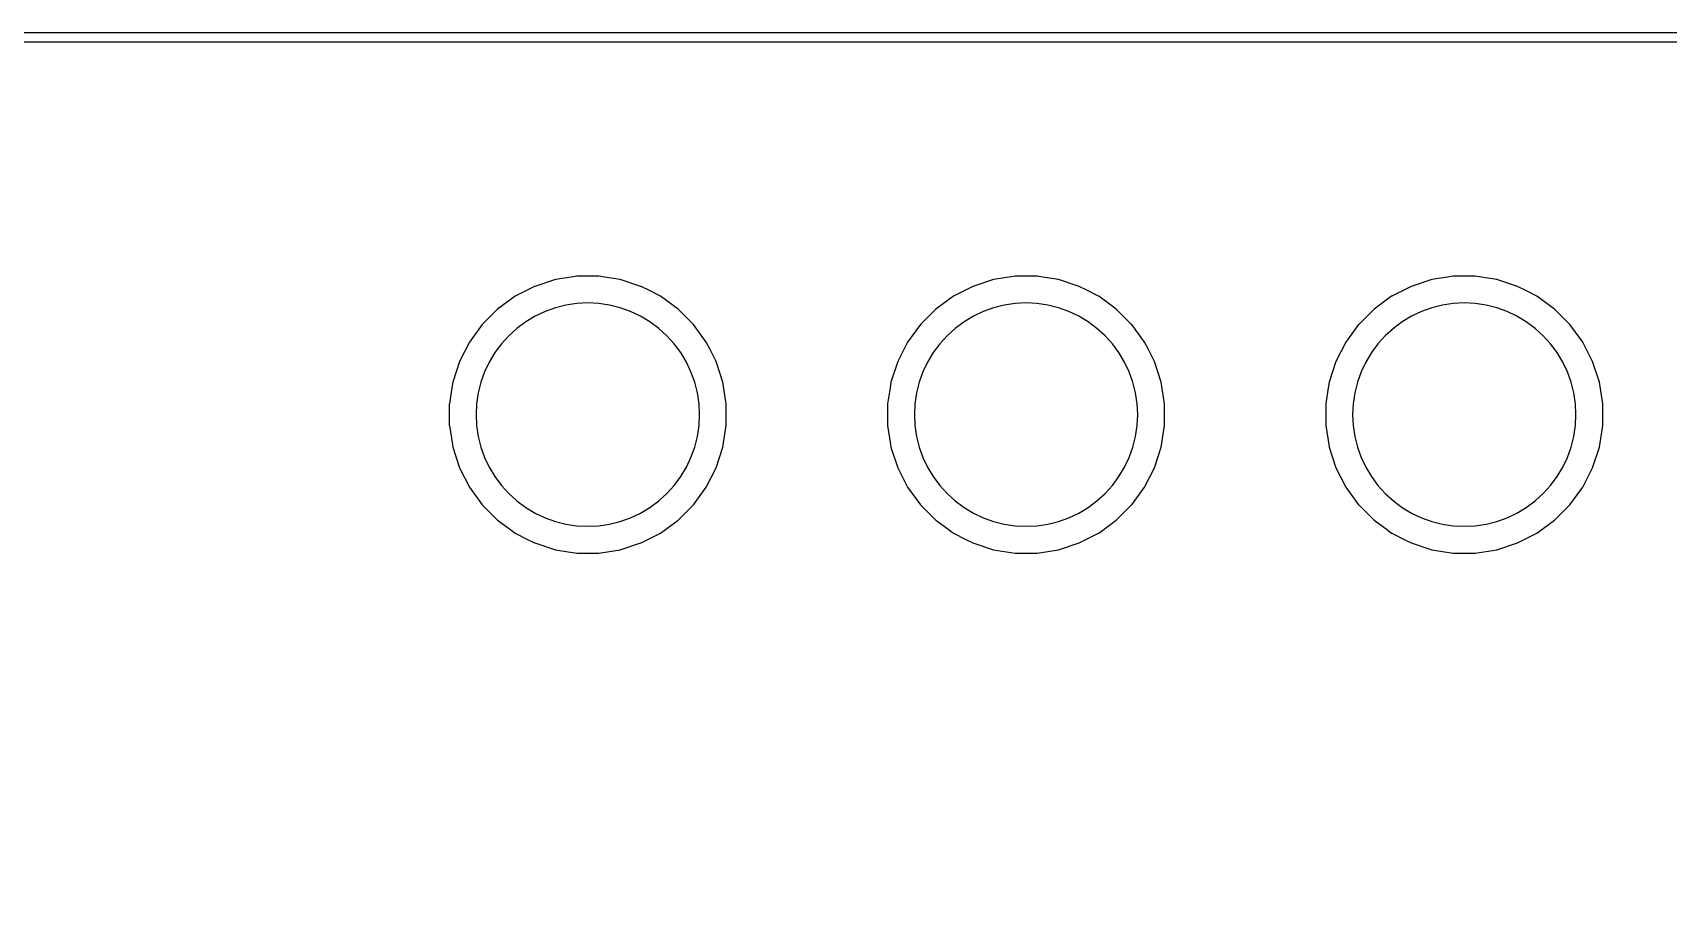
# Model space of a CAD drawing. Header units: metres. Extents: x 92.3 to 181.5, y -134.8 to -50.6.
# Drawn here: x 121.33 to 140.28, y -60.54 to -50.57 of the extents above; entities that cross this region are included whole.
import ezdxf

# ---------------------------------------------------------------- set-up
doc = ezdxf.new("R2010")
doc.units = ezdxf.units.M

msp = doc.modelspace()

# ---------------------------------------------------------------- linework, layer by layer
for points in [[(181.474, -50.571), (92.276, -50.571)], [(92.381, -50.8), (92.381, -134.55), (92.391, -134.6), (92.435, -134.65), (92.5, -134.669), (181.25, -134.669), (181.3, -134.659), (181.35, -134.615), (181.369, -134.55), (181.369, -50.8), (181.359, -50.75), (181.315, -50.7), (181.25, -50.681), (92.5, -50.681), (92.45, -50.691), (92.4, -50.735), (92.381, -50.8)], [(126.155, -54.873), (126.155, -54.873), (126.155, -54.873), (126.154, -54.874), (126.154, -54.874), (126.154, -54.874), (126.154, -54.874), (126.154, -54.874), (126.154, -54.874), (126.154, -54.874), (126.154, -55.126), (126.154, -55.126), (126.154, -55.126), (126.154, -55.126), (126.154, -55.126), (126.154, -55.126), (126.154, -55.126), (126.155, -55.127), (126.155, -55.127), (126.155, -55.127), (126.19, -55.348), (126.194, -55.376), (126.194, -55.376), (126.194, -55.376), (126.194, -55.376), (126.194, -55.376), (126.194, -55.376), (126.194, -55.376), (126.194, -55.376), (126.194, -55.376), (126.194, -55.376), (126.272, -55.616), (126.272, -55.616), (126.272, -55.616), (126.272, -55.616), (126.272, -55.616), (126.272, -55.616), (126.272, -55.616), (126.272, -55.616), (126.272, -55.617), (126.272, -55.617), (126.387, -55.841), (126.387, -55.841), (126.387, -55.841), (126.387, -55.841), (126.387, -55.841), (126.387, -55.841), (126.387, -55.842), (126.387, -55.842), (126.387, -55.842), (126.387, -55.842), (126.535, -56.046), (126.535, -56.046), (126.535, -56.046), (126.535, -56.046), (126.535, -56.046), (126.535, -56.046), (126.535, -56.046), (126.535, -56.046), (126.535, -56.046), (126.536, -56.046), (126.536, -56.046), (126.536, -56.046), (126.714, -56.224), (126.714, -56.224), (126.714, -56.224), (126.714, -56.225), (126.714, -56.225), (126.714, -56.225), (126.714, -56.225), (126.714, -56.225), (126.714, -56.225), (126.714, -56.225), (126.714, -56.225), (126.714, -56.225), (126.854, -56.326), (126.918, -56.373), (126.918, -56.373), (126.918, -56.373), (126.918, -56.373), (126.919, -56.373), (126.919, -56.373), (126.919, -56.373), (126.919, -56.373), (126.919, -56.373), (126.919, -56.373), (127.062, -56.446), (127.143, -56.488), (127.143, -56.488), (127.144, -56.488), (127.144, -56.488), (127.144, -56.488), (127.144, -56.488), (127.144, -56.488), (127.144, -56.488), (127.144, -56.488), (127.384, -56.566), (127.384, -56.566), (127.384, -56.566), (127.384, -56.566), (127.384, -56.566), (127.384, -56.566), (127.384, -56.566), (127.384, -56.566), (127.384, -56.566), (127.384, -56.566), (127.633, -56.605), (127.633, -56.605), (127.633, -56.605), (127.634, -56.606), (127.634, -56.606), (127.634, -56.606), (127.634, -56.606), (127.634, -56.606), (127.634, -56.606), (127.634, -56.606), (127.886, -56.606), (127.886, -56.606), (127.886, -56.606), (127.886, -56.606), (127.886, -56.606), (127.886, -56.606), (127.886, -56.606), (127.887, -56.605), (127.887, -56.605), (127.887, -56.605), (128.136, -56.566), (128.136, -56.566), (128.136, -56.566), (128.136, -56.566), (128.136, -56.566), (128.136, -56.566), (128.136, -56.566), (128.136, -56.566), (128.136, -56.566), (128.136, -56.566), (128.376, -56.488), (128.376, -56.488), (128.376, -56.488), (128.376, -56.488), (128.376, -56.488), (128.376, -56.488), (128.376, -56.488), (128.376, -56.488), (128.377, -56.488), (128.377, -56.488), (128.601, -56.373), (128.601, -56.373), (128.601, -56.373), (128.601, -56.373), (128.601, -56.373), (128.601, -56.373), (128.602, -56.373), (128.602, -56.373), (128.602, -56.373), (128.602, -56.373), (128.806, -56.225), (128.806, -56.225), (128.806, -56.225), (128.806, -56.225), (128.806, -56.225), (128.806, -56.225), (128.806, -56.225), (128.806, -56.224), (128.806, -56.224), (128.806, -56.224), (128.984, -56.046), (128.984, -56.046), (128.984, -56.046), (128.985, -56.046), (128.985, -56.046), (128.985, -56.046), (128.985, -56.046), (128.985, -56.046), (128.985, -56.046), (128.985, -56.046), (129.133, -55.842), (129.133, -55.842), (129.133, -55.842), (129.133, -55.842), (129.133, -55.841), (129.133, -55.841), (129.133, -55.841), (129.133, -55.841), (129.133, -55.841), (129.133, -55.841), (129.248, -55.617), (129.248, -55.617), (129.248, -55.616), (129.248, -55.616), (129.248, -55.616), (129.248, -55.616), (129.248, -55.616), (129.248, -55.616), (129.248, -55.616), (129.248, -55.616), (129.326, -55.376), (129.326, -55.376), (129.326, -55.376), (129.326, -55.376), (129.326, -55.376), (129.326, -55.376), (129.326, -55.376), (129.326, -55.376), (129.326, -55.376), (129.326, -55.376), (129.365, -55.127), (129.365, -55.127), (129.365, -55.127), (129.365, -55.126), (129.365, -55.126), (129.365, -55.126), (129.365, -55.126), (129.365, -55.126), (129.365, -55.126), (129.365, -55.126), (129.365, -54.874), (129.365, -54.874), (129.365, -54.874), (129.365, -54.874), (129.365, -54.874), (129.365, -54.874), (129.365, -54.874), (129.365, -54.873), (129.365, -54.873), (129.365, -54.873), (129.326, -54.624), (129.326, -54.624), (129.326, -54.624), (129.326, -54.624), (129.326, -54.624), (129.326, -54.624), (129.326, -54.624), (129.326, -54.624), (129.326, -54.624), (129.326, -54.624), (129.248, -54.384), (129.248, -54.384), (129.248, -54.384), (129.248, -54.384), (129.248, -54.384), (129.248, -54.384), (129.248, -54.384), (129.248, -54.383), (129.248, -54.383), (129.178, -54.246), (129.133, -54.159), (129.133, -54.159), (129.133, -54.159), (129.133, -54.159), (129.133, -54.159), (129.133, -54.159), (129.133, -54.158), (129.133, -54.158), (129.133, -54.158), (129.133, -54.158), (129.114, -54.132), (128.985, -53.954), (128.985, -53.954), (128.985, -53.954), (128.985, -53.954), (128.985, -53.954), (128.985, -53.954), (128.985, -53.954), (128.985, -53.954), (128.985, -53.954), (128.984, -53.954), (128.984, -53.954), (128.984, -53.954), (128.806, -53.776), (128.806, -53.776), (128.806, -53.776), (128.806, -53.775), (128.806, -53.775), (128.806, -53.775), (128.806, -53.775), (128.806, -53.775), (128.806, -53.775), (128.806, -53.775), (128.806, -53.775), (128.806, -53.775), (128.602, -53.627), (128.602, -53.627), (128.602, -53.627), (128.602, -53.627), (128.602, -53.627), (128.601, -53.627), (128.601, -53.627), (128.601, -53.627), (128.601, -53.627), (128.601, -53.627), (128.601, -53.627), (128.474, -53.562), (128.377, -53.512), (128.377, -53.512), (128.376, -53.512), (128.376, -53.512), (128.376, -53.512), (128.376, -53.512), (128.376, -53.512), (128.376, -53.512), (128.376, -53.512), (128.376, -53.512), (128.136, -53.434), (128.136, -53.434), (128.136, -53.434), (128.136, -53.434), (128.136, -53.434), (128.136, -53.434), (128.136, -53.434), (128.136, -53.434), (128.136, -53.434), (128.136, -53.434), (127.954, -53.405), (127.887, -53.395), (127.887, -53.395), (127.887, -53.395), (127.886, -53.395), (127.886, -53.395), (127.886, -53.395), (127.886, -53.395), (127.886, -53.395), (127.886, -53.395), (127.886, -53.395), (127.634, -53.395), (127.634, -53.395), (127.634, -53.395), (127.634, -53.395), (127.634, -53.395), (127.634, -53.395), (127.634, -53.395), (127.633, -53.395), (127.633, -53.395), (127.633, -53.395), (127.566, -53.405), (127.384, -53.434), (127.384, -53.434), (127.384, -53.434), (127.384, -53.434), (127.384, -53.434), (127.384, -53.434), (127.384, -53.434), (127.384, -53.434), (127.384, -53.434), (127.384, -53.434), (127.144, -53.512), (127.144, -53.512), (127.144, -53.512), (127.144, -53.512), (127.144, -53.512), (127.144, -53.512), (127.144, -53.512), (127.144, -53.512), (127.143, -53.512), (127.143, -53.512), (126.919, -53.627), (126.919, -53.627), (126.919, -53.627), (126.919, -53.627), (126.919, -53.627), (126.919, -53.627), (126.918, -53.627), (126.918, -53.627), (126.918, -53.627), (126.918, -53.627), (126.714, -53.775), (126.714, -53.775), (126.714, -53.775), (126.714, -53.775), (126.714, -53.775), (126.714, -53.775), (126.714, -53.775), (126.714, -53.775), (126.714, -53.775), (126.714, -53.776), (126.714, -53.776), (126.714, -53.776), (126.536, -53.954), (126.536, -53.954), (126.536, -53.954), (126.535, -53.954), (126.535, -53.954), (126.535, -53.954), (126.535, -53.954), (126.535, -53.954), (126.535, -53.954), (126.535, -53.954), (126.535, -53.954), (126.535, -53.954), (126.387, -54.158), (126.387, -54.158), (126.387, -54.158), (126.387, -54.158), (126.387, -54.159), (126.387, -54.159), (126.387, -54.159), (126.387, -54.159), (126.387, -54.159), (126.387, -54.159), (126.272, -54.383), (126.272, -54.383), (126.272, -54.384), (126.272, -54.384), (126.272, -54.384), (126.272, -54.384), (126.272, -54.384), (126.272, -54.384), (126.272, -54.384), (126.272, -54.384), (126.194, -54.624), (126.194, -54.624), (126.194, -54.624), (126.194, -54.624), (126.194, -54.624), (126.194, -54.624), (126.194, -54.624), (126.194, -54.624), (126.194, -54.624), (126.194, -54.624), (126.184, -54.689), (126.155, -54.873), (126.155, -54.873)], [(131.235, -54.873), (131.235, -54.873), (131.235, -54.873), (131.234, -54.874), (131.234, -54.874), (131.234, -54.874), (131.234, -54.874), (131.234, -54.874), (131.234, -54.874), (131.234, -54.874), (131.234, -55.126), (131.234, -55.126), (131.234, -55.126), (131.234, -55.126), (131.234, -55.126), (131.234, -55.126), (131.234, -55.126), (131.235, -55.127), (131.235, -55.127), (131.235, -55.127), (131.27, -55.348), (131.274, -55.376), (131.274, -55.376), (131.274, -55.376), (131.274, -55.376), (131.274, -55.376), (131.274, -55.376), (131.274, -55.376), (131.274, -55.376), (131.274, -55.376), (131.274, -55.376), (131.352, -55.616), (131.352, -55.616), (131.352, -55.616), (131.352, -55.616), (131.352, -55.616), (131.352, -55.616), (131.352, -55.616), (131.352, -55.616), (131.352, -55.617), (131.352, -55.617), (131.467, -55.841), (131.467, -55.841), (131.467, -55.841), (131.467, -55.841), (131.467, -55.841), (131.467, -55.841), (131.467, -55.842), (131.467, -55.842), (131.467, -55.842), (131.467, -55.842), (131.615, -56.046), (131.615, -56.046), (131.615, -56.046), (131.615, -56.046), (131.615, -56.046), (131.615, -56.046), (131.615, -56.046), (131.615, -56.046), (131.615, -56.046), (131.616, -56.046), (131.616, -56.046), (131.616, -56.046), (131.794, -56.224), (131.794, -56.224), (131.794, -56.224), (131.794, -56.225), (131.794, -56.225), (131.794, -56.225), (131.794, -56.225), (131.794, -56.225), (131.794, -56.225), (131.794, -56.225), (131.794, -56.225), (131.794, -56.225), (131.934, -56.326), (131.998, -56.373), (131.998, -56.373), (131.998, -56.373), (131.998, -56.373), (131.999, -56.373), (131.999, -56.373), (131.999, -56.373), (131.999, -56.373), (131.999, -56.373), (131.999, -56.373), (132.142, -56.446), (132.223, -56.488), (132.223, -56.488), (132.224, -56.488), (132.224, -56.488), (132.224, -56.488), (132.224, -56.488), (132.224, -56.488), (132.224, -56.488), (132.224, -56.488), (132.464, -56.566), (132.464, -56.566), (132.464, -56.566), (132.464, -56.566), (132.464, -56.566), (132.464, -56.566), (132.464, -56.566), (132.464, -56.566), (132.464, -56.566), (132.464, -56.566), (132.713, -56.605), (132.713, -56.605), (132.713, -56.605), (132.714, -56.606), (132.714, -56.606), (132.714, -56.606), (132.714, -56.606), (132.714, -56.606), (132.714, -56.606), (132.714, -56.606), (132.966, -56.606), (132.966, -56.606), (132.966, -56.606), (132.966, -56.606), (132.966, -56.606), (132.966, -56.606), (132.966, -56.606), (132.967, -56.605), (132.967, -56.605), (132.967, -56.605), (133.216, -56.566), (133.216, -56.566), (133.216, -56.566), (133.216, -56.566), (133.216, -56.566), (133.216, -56.566), (133.216, -56.566), (133.216, -56.566), (133.216, -56.566), (133.216, -56.566), (133.456, -56.488), (133.456, -56.488), (133.456, -56.488), (133.456, -56.488), (133.456, -56.488), (133.456, -56.488), (133.456, -56.488), (133.456, -56.488), (133.457, -56.488), (133.457, -56.488), (133.681, -56.373), (133.681, -56.373), (133.681, -56.373), (133.681, -56.373), (133.681, -56.373), (133.681, -56.373), (133.682, -56.373), (133.682, -56.373), (133.682, -56.373), (133.682, -56.373), (133.886, -56.225), (133.886, -56.225), (133.886, -56.225), (133.886, -56.225), (133.886, -56.225), (133.886, -56.225), (133.886, -56.225), (133.886, -56.224), (133.886, -56.224), (133.886, -56.224), (134.064, -56.046), (134.064, -56.046), (134.064, -56.046), (134.065, -56.046), (134.065, -56.046), (134.065, -56.046), (134.065, -56.046), (134.065, -56.046), (134.065, -56.046), (134.065, -56.046), (134.213, -55.842), (134.213, -55.842), (134.213, -55.842), (134.213, -55.842), (134.213, -55.841), (134.213, -55.841), (134.213, -55.841), (134.213, -55.841), (134.213, -55.841), (134.213, -55.841), (134.328, -55.617), (134.328, -55.617), (134.328, -55.616), (134.328, -55.616), (134.328, -55.616), (134.328, -55.616), (134.328, -55.616), (134.328, -55.616), (134.328, -55.616), (134.328, -55.616), (134.406, -55.376), (134.406, -55.376), (134.406, -55.376), (134.406, -55.376), (134.406, -55.376), (134.406, -55.376), (134.406, -55.376), (134.406, -55.376), (134.406, -55.376), (134.406, -55.376), (134.445, -55.127), (134.445, -55.127), (134.445, -55.127), (134.445, -55.126), (134.445, -55.126), (134.445, -55.126), (134.445, -55.126), (134.445, -55.126), (134.445, -55.126), (134.445, -55.126), (134.445, -54.874), (134.445, -54.874), (134.445, -54.874), (134.445, -54.874), (134.445, -54.874), (134.445, -54.874), (134.445, -54.874), (134.445, -54.873), (134.445, -54.873), (134.445, -54.873), (134.406, -54.624), (134.406, -54.624), (134.406, -54.624), (134.406, -54.624), (134.406, -54.624), (134.406, -54.624), (134.406, -54.624), (134.406, -54.624), (134.406, -54.624), (134.406, -54.624), (134.328, -54.384), (134.328, -54.384), (134.328, -54.384), (134.328, -54.384), (134.328, -54.384), (134.328, -54.384), (134.328, -54.384), (134.328, -54.383), (134.328, -54.383), (134.258, -54.246), (134.213, -54.159), (134.213, -54.159), (134.213, -54.159), (134.213, -54.159), (134.213, -54.159), (134.213, -54.159), (134.213, -54.158), (134.213, -54.158), (134.213, -54.158), (134.213, -54.158), (134.194, -54.132), (134.065, -53.954), (134.065, -53.954), (134.065, -53.954), (134.065, -53.954), (134.065, -53.954), (134.065, -53.954), (134.065, -53.954), (134.065, -53.954), (134.065, -53.954), (134.064, -53.954), (134.064, -53.954), (134.064, -53.954), (133.886, -53.776), (133.886, -53.776), (133.886, -53.776), (133.886, -53.775), (133.886, -53.775), (133.886, -53.775), (133.886, -53.775), (133.886, -53.775), (133.886, -53.775), (133.886, -53.775), (133.886, -53.775), (133.886, -53.775), (133.682, -53.627), (133.682, -53.627), (133.682, -53.627), (133.682, -53.627), (133.682, -53.627), (133.681, -53.627), (133.681, -53.627), (133.681, -53.627), (133.681, -53.627), (133.681, -53.627), (133.681, -53.627), (133.554, -53.562), (133.457, -53.512), (133.457, -53.512), (133.456, -53.512), (133.456, -53.512), (133.456, -53.512), (133.456, -53.512), (133.456, -53.512), (133.456, -53.512), (133.456, -53.512), (133.456, -53.512), (133.216, -53.434), (133.216, -53.434), (133.216, -53.434), (133.216, -53.434), (133.216, -53.434), (133.216, -53.434), (133.216, -53.434), (133.216, -53.434), (133.216, -53.434), (133.216, -53.434), (133.034, -53.405), (132.967, -53.395), (132.967, -53.395), (132.967, -53.395), (132.966, -53.395), (132.966, -53.395), (132.966, -53.395), (132.966, -53.395), (132.966, -53.395), (132.966, -53.395), (132.966, -53.395), (132.714, -53.395), (132.714, -53.395), (132.714, -53.395), (132.714, -53.395), (132.714, -53.395), (132.714, -53.395), (132.714, -53.395), (132.713, -53.395), (132.713, -53.395), (132.713, -53.395), (132.646, -53.405), (132.464, -53.434), (132.464, -53.434), (132.464, -53.434), (132.464, -53.434), (132.464, -53.434), (132.464, -53.434), (132.464, -53.434), (132.464, -53.434), (132.464, -53.434), (132.464, -53.434), (132.224, -53.512), (132.224, -53.512), (132.224, -53.512), (132.224, -53.512), (132.224, -53.512), (132.224, -53.512), (132.224, -53.512), (132.224, -53.512), (132.223, -53.512), (132.223, -53.512), (131.999, -53.627), (131.999, -53.627), (131.999, -53.627), (131.999, -53.627), (131.999, -53.627), (131.999, -53.627), (131.998, -53.627), (131.998, -53.627), (131.998, -53.627), (131.998, -53.627), (131.794, -53.775), (131.794, -53.775), (131.794, -53.775), (131.794, -53.775), (131.794, -53.775), (131.794, -53.775), (131.794, -53.775), (131.794, -53.775), (131.794, -53.775), (131.794, -53.776), (131.794, -53.776), (131.794, -53.776), (131.616, -53.954), (131.616, -53.954), (131.616, -53.954), (131.615, -53.954), (131.615, -53.954), (131.615, -53.954), (131.615, -53.954), (131.615, -53.954), (131.615, -53.954), (131.615, -53.954), (131.615, -53.954), (131.615, -53.954), (131.467, -54.158), (131.467, -54.158), (131.467, -54.158), (131.467, -54.158), (131.467, -54.159), (131.467, -54.159), (131.467, -54.159), (131.467, -54.159), (131.467, -54.159), (131.467, -54.159), (131.352, -54.383), (131.352, -54.383), (131.352, -54.384), (131.352, -54.384), (131.352, -54.384), (131.352, -54.384), (131.352, -54.384), (131.352, -54.384), (131.352, -54.384), (131.352, -54.384), (131.274, -54.624), (131.274, -54.624), (131.274, -54.624), (131.274, -54.624), (131.274, -54.624), (131.274, -54.624), (131.274, -54.624), (131.274, -54.624), (131.274, -54.624), (131.274, -54.624), (131.264, -54.689), (131.235, -54.873), (131.235, -54.873)], [(136.315, -54.873), (136.315, -54.873), (136.315, -54.873), (136.314, -54.874), (136.314, -54.874), (136.314, -54.874), (136.314, -54.874), (136.314, -54.874), (136.314, -54.874), (136.314, -54.874), (136.314, -55.126), (136.314, -55.126), (136.314, -55.126), (136.314, -55.126), (136.314, -55.126), (136.314, -55.126), (136.314, -55.126), (136.315, -55.127), (136.315, -55.127), (136.315, -55.127), (136.35, -55.348), (136.354, -55.376), (136.354, -55.376), (136.354, -55.376), (136.354, -55.376), (136.354, -55.376), (136.354, -55.376), (136.354, -55.376), (136.354, -55.376), (136.354, -55.376), (136.354, -55.376), (136.432, -55.616), (136.432, -55.616), (136.432, -55.616), (136.432, -55.616), (136.432, -55.616), (136.432, -55.616), (136.432, -55.616), (136.432, -55.616), (136.432, -55.617), (136.432, -55.617), (136.547, -55.841), (136.547, -55.841), (136.547, -55.841), (136.547, -55.841), (136.547, -55.841), (136.547, -55.841), (136.547, -55.842), (136.547, -55.842), (136.547, -55.842), (136.547, -55.842), (136.695, -56.046), (136.695, -56.046), (136.695, -56.046), (136.695, -56.046), (136.695, -56.046), (136.695, -56.046), (136.695, -56.046), (136.695, -56.046), (136.695, -56.046), (136.696, -56.046), (136.696, -56.046), (136.696, -56.046), (136.874, -56.224), (136.874, -56.224), (136.874, -56.224), (136.874, -56.225), (136.874, -56.225), (136.874, -56.225), (136.874, -56.225), (136.874, -56.225), (136.874, -56.225), (136.874, -56.225), (136.874, -56.225), (136.874, -56.225), (137.014, -56.326), (137.078, -56.373), (137.078, -56.373), (137.078, -56.373), (137.078, -56.373), (137.079, -56.373), (137.079, -56.373), (137.079, -56.373), (137.079, -56.373), (137.079, -56.373), (137.079, -56.373), (137.222, -56.446), (137.303, -56.488), (137.303, -56.488), (137.304, -56.488), (137.304, -56.488), (137.304, -56.488), (137.304, -56.488), (137.304, -56.488), (137.304, -56.488), (137.304, -56.488), (137.544, -56.566), (137.544, -56.566), (137.544, -56.566), (137.544, -56.566), (137.544, -56.566), (137.544, -56.566), (137.544, -56.566), (137.544, -56.566), (137.544, -56.566), (137.544, -56.566), (137.793, -56.605), (137.793, -56.605), (137.793, -56.605), (137.794, -56.606), (137.794, -56.606), (137.794, -56.606), (137.794, -56.606), (137.794, -56.606), (137.794, -56.606), (137.794, -56.606), (138.046, -56.606), (138.046, -56.606), (138.046, -56.606), (138.046, -56.606), (138.046, -56.606), (138.046, -56.606), (138.046, -56.606), (138.047, -56.605), (138.047, -56.605), (138.047, -56.605), (138.296, -56.566), (138.296, -56.566), (138.296, -56.566), (138.296, -56.566), (138.296, -56.566), (138.296, -56.566), (138.296, -56.566), (138.296, -56.566), (138.296, -56.566), (138.296, -56.566), (138.536, -56.488), (138.536, -56.488), (138.536, -56.488), (138.536, -56.488), (138.536, -56.488), (138.536, -56.488), (138.536, -56.488), (138.536, -56.488), (138.537, -56.488), (138.537, -56.488), (138.761, -56.373), (138.761, -56.373), (138.761, -56.373), (138.761, -56.373), (138.761, -56.373), (138.761, -56.373), (138.762, -56.373), (138.762, -56.373), (138.762, -56.373), (138.762, -56.373), (138.966, -56.225), (138.966, -56.225), (138.966, -56.225), (138.966, -56.225), (138.966, -56.225), (138.966, -56.225), (138.966, -56.225), (138.966, -56.224), (138.966, -56.224), (138.966, -56.224), (139.144, -56.046), (139.144, -56.046), (139.144, -56.046), (139.145, -56.046), (139.145, -56.046), (139.145, -56.046), (139.145, -56.046), (139.145, -56.046), (139.145, -56.046), (139.145, -56.046), (139.293, -55.842), (139.293, -55.842), (139.293, -55.842), (139.293, -55.842), (139.293, -55.841), (139.293, -55.841), (139.293, -55.841), (139.293, -55.841), (139.293, -55.841), (139.293, -55.841), (139.408, -55.617), (139.408, -55.617), (139.408, -55.616), (139.408, -55.616), (139.408, -55.616), (139.408, -55.616), (139.408, -55.616), (139.408, -55.616), (139.408, -55.616), (139.408, -55.616), (139.486, -55.376), (139.486, -55.376), (139.486, -55.376), (139.486, -55.376), (139.486, -55.376), (139.486, -55.376), (139.486, -55.376), (139.486, -55.376), (139.486, -55.376), (139.486, -55.376), (139.525, -55.127), (139.525, -55.127), (139.525, -55.127), (139.525, -55.126), (139.525, -55.126), (139.525, -55.126), (139.525, -55.126), (139.525, -55.126), (139.525, -55.126), (139.525, -55.126), (139.525, -54.874), (139.525, -54.874), (139.525, -54.874), (139.525, -54.874), (139.525, -54.874), (139.525, -54.874), (139.525, -54.874), (139.525, -54.873), (139.525, -54.873), (139.525, -54.873), (139.486, -54.624), (139.486, -54.624), (139.486, -54.624), (139.486, -54.624), (139.486, -54.624), (139.486, -54.624), (139.486, -54.624), (139.486, -54.624), (139.486, -54.624), (139.486, -54.624), (139.408, -54.384), (139.408, -54.384), (139.408, -54.384), (139.408, -54.384), (139.408, -54.384), (139.408, -54.384), (139.408, -54.384), (139.408, -54.383), (139.408, -54.383), (139.338, -54.246), (139.293, -54.159), (139.293, -54.159), (139.293, -54.159), (139.293, -54.159), (139.293, -54.159), (139.293, -54.159), (139.293, -54.158), (139.293, -54.158), (139.293, -54.158), (139.293, -54.158), (139.274, -54.132), (139.145, -53.954), (139.145, -53.954), (139.145, -53.954), (139.145, -53.954), (139.145, -53.954), (139.145, -53.954), (139.145, -53.954), (139.145, -53.954), (139.145, -53.954), (139.144, -53.954), (139.144, -53.954), (139.144, -53.954), (138.966, -53.776), (138.966, -53.776), (138.966, -53.776), (138.966, -53.775), (138.966, -53.775), (138.966, -53.775), (138.966, -53.775), (138.966, -53.775), (138.966, -53.775), (138.966, -53.775), (138.966, -53.775), (138.966, -53.775), (138.762, -53.627), (138.762, -53.627), (138.762, -53.627), (138.762, -53.627), (138.762, -53.627), (138.761, -53.627), (138.761, -53.627), (138.761, -53.627), (138.761, -53.627), (138.761, -53.627), (138.761, -53.627), (138.634, -53.562), (138.537, -53.512), (138.537, -53.512), (138.536, -53.512), (138.536, -53.512), (138.536, -53.512), (138.536, -53.512), (138.536, -53.512), (138.536, -53.512), (138.536, -53.512), (138.536, -53.512), (138.296, -53.434), (138.296, -53.434), (138.296, -53.434), (138.296, -53.434), (138.296, -53.434), (138.296, -53.434), (138.296, -53.434), (138.296, -53.434), (138.296, -53.434), (138.296, -53.434), (138.114, -53.405), (138.047, -53.395), (138.047, -53.395), (138.047, -53.395), (138.046, -53.395), (138.046, -53.395), (138.046, -53.395), (138.046, -53.395), (138.046, -53.395), (138.046, -53.395), (138.046, -53.395), (137.794, -53.395), (137.794, -53.395), (137.794, -53.395), (137.794, -53.395), (137.794, -53.395), (137.794, -53.395), (137.794, -53.395), (137.793, -53.395), (137.793, -53.395), (137.793, -53.395), (137.726, -53.405), (137.544, -53.434), (137.544, -53.434), (137.544, -53.434), (137.544, -53.434), (137.544, -53.434), (137.544, -53.434), (137.544, -53.434), (137.544, -53.434), (137.544, -53.434), (137.544, -53.434), (137.304, -53.512), (137.304, -53.512), (137.304, -53.512), (137.304, -53.512), (137.304, -53.512), (137.304, -53.512), (137.304, -53.512), (137.304, -53.512), (137.303, -53.512), (137.303, -53.512), (137.079, -53.627), (137.079, -53.627), (137.079, -53.627), (137.079, -53.627), (137.079, -53.627), (137.079, -53.627), (137.078, -53.627), (137.078, -53.627), (137.078, -53.627), (137.078, -53.627), (136.874, -53.775), (136.874, -53.775), (136.874, -53.775), (136.874, -53.775), (136.874, -53.775), (136.874, -53.775), (136.874, -53.775), (136.874, -53.775), (136.874, -53.775), (136.874, -53.776), (136.874, -53.776), (136.874, -53.776), (136.696, -53.954), (136.696, -53.954), (136.696, -53.954), (136.695, -53.954), (136.695, -53.954), (136.695, -53.954), (136.695, -53.954), (136.695, -53.954), (136.695, -53.954), (136.695, -53.954), (136.695, -53.954), (136.695, -53.954), (136.547, -54.158), (136.547, -54.158), (136.547, -54.158), (136.547, -54.158), (136.547, -54.159), (136.547, -54.159), (136.547, -54.159), (136.547, -54.159), (136.547, -54.159), (136.547, -54.159), (136.432, -54.383), (136.432, -54.383), (136.432, -54.384), (136.432, -54.384), (136.432, -54.384), (136.432, -54.384), (136.432, -54.384), (136.432, -54.384), (136.432, -54.384), (136.432, -54.384), (136.354, -54.624), (136.354, -54.624), (136.354, -54.624), (136.354, -54.624), (136.354, -54.624), (136.354, -54.624), (136.354, -54.624), (136.354, -54.624), (136.354, -54.624), (136.354, -54.624), (136.344, -54.689), (136.315, -54.873), (136.315, -54.873)], [(129.055, -55), (129.049, -54.873), (129.03, -54.747), (128.999, -54.624), (128.956, -54.504), (128.902, -54.39), (128.837, -54.281), (128.761, -54.178), (128.676, -54.084), (128.582, -53.999), (128.479, -53.923), (128.37, -53.858), (128.256, -53.804), (128.136, -53.761), (128.013, -53.73), (127.887, -53.711), (127.76, -53.705), (127.633, -53.711), (127.507, -53.73), (127.384, -53.761), (127.264, -53.804), (127.15, -53.858), (127.041, -53.923), (126.938, -53.999), (126.844, -54.084), (126.759, -54.178), (126.683, -54.281), (126.618, -54.39), (126.564, -54.504), (126.521, -54.624), (126.49, -54.747), (126.471, -54.873), (126.465, -55), (126.471, -55.127), (126.49, -55.253), (126.521, -55.376), (126.564, -55.496), (126.618, -55.61), (126.683, -55.719), (126.759, -55.822), (126.844, -55.916), (126.938, -56.001), (127.041, -56.077), (127.15, -56.142), (127.264, -56.196), (127.384, -56.239), (127.507, -56.27), (127.633, -56.289), (127.76, -56.295), (127.887, -56.289), (128.013, -56.27), (128.136, -56.239), (128.256, -56.196), (128.37, -56.142), (128.479, -56.077), (128.582, -56.001), (128.676, -55.916), (128.761, -55.822), (128.837, -55.719), (128.902, -55.61), (128.956, -55.496), (128.999, -55.376), (129.03, -55.253), (129.049, -55.127), (129.055, -55)], [(134.135, -55), (134.129, -54.873), (134.11, -54.747), (134.079, -54.624), (134.036, -54.504), (133.982, -54.39), (133.917, -54.281), (133.841, -54.178), (133.756, -54.084), (133.662, -53.999), (133.559, -53.923), (133.45, -53.858), (133.336, -53.804), (133.216, -53.761), (133.093, -53.73), (132.967, -53.711), (132.84, -53.705), (132.713, -53.711), (132.587, -53.73), (132.464, -53.761), (132.344, -53.804), (132.23, -53.858), (132.121, -53.923), (132.018, -53.999), (131.924, -54.084), (131.839, -54.178), (131.763, -54.281), (131.698, -54.39), (131.644, -54.504), (131.601, -54.624), (131.57, -54.747), (131.551, -54.873), (131.545, -55), (131.551, -55.127), (131.57, -55.253), (131.601, -55.376), (131.644, -55.496), (131.698, -55.61), (131.763, -55.719), (131.839, -55.822), (131.924, -55.916), (132.018, -56.001), (132.121, -56.077), (132.23, -56.142), (132.344, -56.196), (132.464, -56.239), (132.587, -56.27), (132.713, -56.289), (132.84, -56.295), (132.967, -56.289), (133.093, -56.27), (133.216, -56.239), (133.336, -56.196), (133.45, -56.142), (133.559, -56.077), (133.662, -56.001), (133.756, -55.916), (133.841, -55.822), (133.917, -55.719), (133.982, -55.61), (134.036, -55.496), (134.079, -55.376), (134.11, -55.253), (134.129, -55.127), (134.135, -55)], [(139.215, -55), (139.209, -54.873), (139.19, -54.747), (139.159, -54.624), (139.116, -54.504), (139.062, -54.39), (138.997, -54.281), (138.921, -54.178), (138.836, -54.084), (138.742, -53.999), (138.639, -53.923), (138.53, -53.858), (138.416, -53.804), (138.296, -53.761), (138.173, -53.73), (138.047, -53.711), (137.92, -53.705), (137.793, -53.711), (137.667, -53.73), (137.544, -53.761), (137.424, -53.804), (137.31, -53.858), (137.201, -53.923), (137.098, -53.999), (137.004, -54.084), (136.919, -54.178), (136.843, -54.281), (136.778, -54.39), (136.724, -54.504), (136.681, -54.624), (136.65, -54.747), (136.631, -54.873), (136.625, -55), (136.631, -55.127), (136.65, -55.253), (136.681, -55.376), (136.724, -55.496), (136.778, -55.61), (136.843, -55.719), (136.919, -55.822), (137.004, -55.916), (137.098, -56.001), (137.201, -56.077), (137.31, -56.142), (137.424, -56.196), (137.544, -56.239), (137.667, -56.27), (137.793, -56.289), (137.92, -56.295), (138.047, -56.289), (138.173, -56.27), (138.296, -56.239), (138.416, -56.196), (138.53, -56.142), (138.639, -56.077), (138.742, -56.001), (138.836, -55.916), (138.921, -55.822), (138.997, -55.719), (139.062, -55.61), (139.116, -55.496), (139.159, -55.376), (139.19, -55.253), (139.209, -55.127), (139.215, -55)]]:
    msp.add_lwpolyline(points)

doc.saveas('drawing.dxf')
